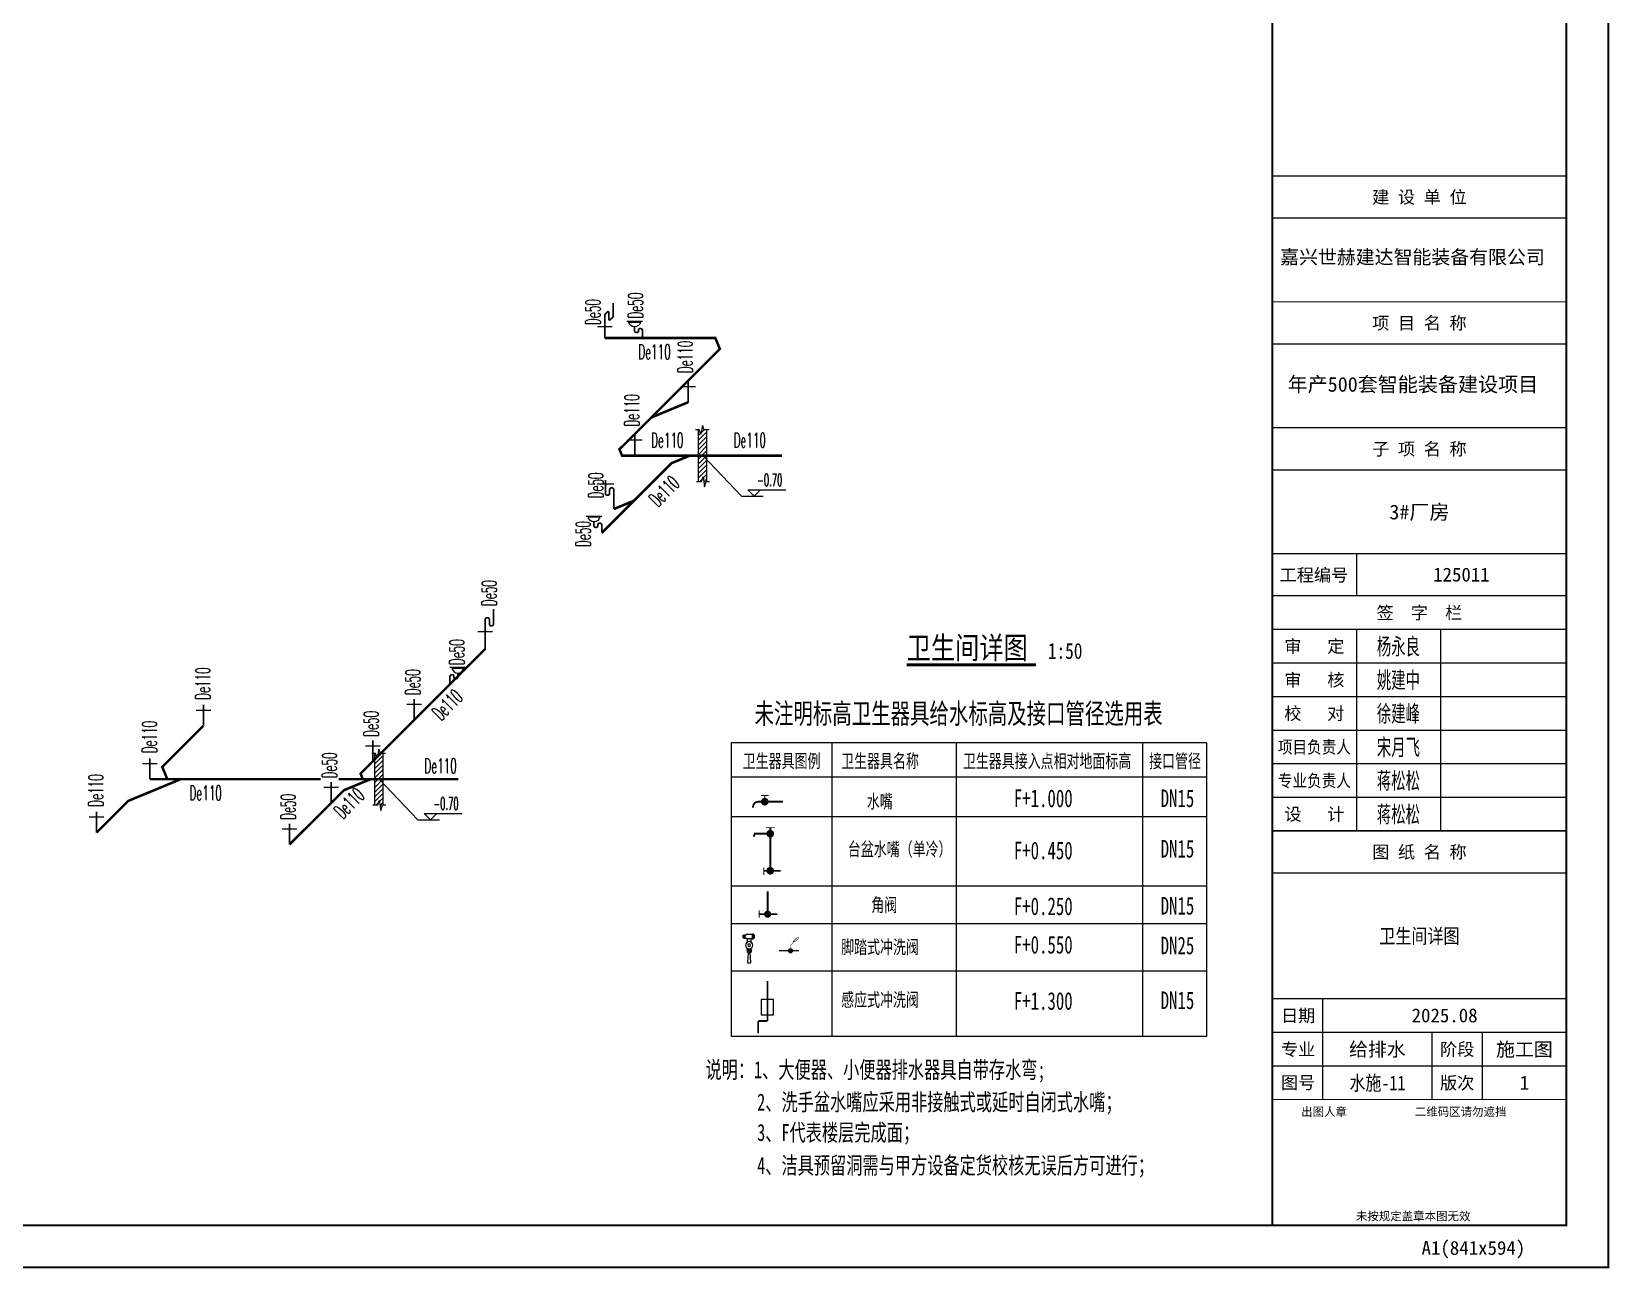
# Model space of a CAD drawing. Extents: x -452079 to 117456, y 3902 to 836955.
# Drawn here: x -304922 to -286136, y 3902 to 18633 of the extents above; entities that cross this region are included whole.
import ezdxf
from ezdxf.enums import TextEntityAlignment as Align

# ---------------------------------------------------------------- set-up
doc = ezdxf.new("R2010")
doc.units = 0
doc.header["$LTSCALE"] = 1000
doc.header["$MEASUREMENT"] = 0
doc.linetypes.add('CONTINOUS', pattern=[0])
doc.linetypes.add('DASH', pattern=[0.35, 0.25, -0.1])
for name, color, linetype in [('0-cxFrame', 155, 'Continuous'), ('gps-污水', 2, 'DASH'), ('PUB_TITLE', 4, 'Continuous'), ('qianming', 155, 'Continuous'), ('SB_ZF污水', 2, 'Continuous'), ('SB_ZF给水', 3, 'Continuous'), ('TWT_ZF文字', 3, 'Continuous'), ('W_DIM', 4, 'Continuous'), ('WZ_ZF污水', 2, 'Continuous'), ('图号层', 4, 'Continuous'), ('图名层', 4, 'Continuous')]:
    doc.layers.add(name, color=color, linetype=linetype)
doc.layers.add('0-cxText', color=131, linetype='Continuous', lineweight=25)
doc.layers.add('Gps-ZF污水', color=2, linetype='DASH', lineweight=60)
doc.styles.add('-宋体', font='', dxfattribs={"width": 0.8})
doc.styles.add('_TCH_DIM', font='SIMPLEX', dxfattribs={"width": 0.75, "bigfont": '@1HZTXT'})
doc.styles.add('_TWT_PIPEDN', font='SIMPLEX', dxfattribs={"width": 0.65, "height": 3.5, "bigfont": 'HZTXT'})
doc.styles.add('BZHZ', font='bzxw', dxfattribs={"width": 0.8, "bigfont": 'bzhz'})
doc.styles.add('cx_biaoti', font='')
doc.styles.add('cx_tuming', font='')
doc.styles.add('cx_tuqian1', font='')
doc.styles.add('HZ', font='SIMPLEX', dxfattribs={"bigfont": 'HZTXT'})
doc.styles.get("Standard").update_dxf_attribs({"font": 'gbenor.shx', "bigfont": 'gbcbig.shx'})
doc.styles.add('ZDBOX', font='', dxfattribs={"width": 0.7})
doc.styles.add('黑体', font='', dxfattribs={"height": 12})
doc.styles.get('-宋体').set_extended_font_data('SimSun')
doc.styles.get('cx_biaoti').set_extended_font_data('SimSun')
doc.styles.get('cx_tuming').set_extended_font_data('SimHei')
doc.styles.get('cx_tuqian1').set_extended_font_data('SimSun')
doc.styles.get('ZDBOX').set_extended_font_data('SimSun')
doc.styles.get('黑体').set_extended_font_data('SimHei')

# ---------------------------------------------------------------- blocks, each defined once
blk = doc.blocks.new('$GS001_1')
at = {"const_width": 30}
blk.add_lwpolyline([(0, 0), (-400, 0, 0.443942), (-486, -95, -1.105826)], format="xyb", dxfattribs=at)
at = {"const_width": 15}
for points in [[(-231, 100), (-359, 100)], [(-296, 0), (-296, 100)]]:
    blk.add_lwpolyline(points, dxfattribs=at)
at = {"const_width": 62.5}
blk.add_lwpolyline([(-265, 0, -1), (-327, 0, -1)], format="xyb", close=True, dxfattribs=at)
at = {"flags": 1}
for tag in ['UNIT', 'WHAT', 'SPEC']:
    blk.add_attdef(tag, (0, 0), '', height=0.0001, dxfattribs=at)
blk = doc.blocks.new('$GS002_1')
for points, const_width in [([(-170, 602), (-420, 602), (-439, 553)], 30), ([(-92, 700), (-242, 700)], 15), ([(-170, 702), (-170, 0)], 30), ([(0, 0), (-273, 0)], 30), ([(-273, 54), (-273, -66)], 15)]:
    blk.add_lwpolyline(points, dxfattribs=dict(const_width=const_width))
at = {"const_width": 62.5}
for points in [[(-139, 602, -1), (-201, 602, -1)], [(-139, 2, -1), (-201, 2, -1)]]:
    blk.add_lwpolyline(points, format="xyb", close=True, dxfattribs=at)
at = {"style": 'HZ', "width": 0.7, "flags": 1}
for tag in ['UNIT', 'WHAT', 'SPEC']:
    blk.add_attdef(tag, (0, 0), '', height=0.0001, dxfattribs=at)
blk = doc.blocks.new('$GS019_1')
at = {"const_width": 30}
for points in [[(0, 0), (0, -650)], [(-150, -650), (-150, -850)], [(0, -650), (-150, -650)]]:
    blk.add_lwpolyline(points, dxfattribs=at)
blk.add_lwpolyline([(-100, -550), (100, -550), (100, -300), (-100, -300)], close=True)
at = {"style": 'HZ', "width": 0.7, "flags": 1}
for tag in ['UNIT', 'WHAT', 'SPEC']:
    blk.add_attdef(tag, (0, 0), '', height=0.001, dxfattribs=at)
blk = doc.blocks.new('$GS010_1')
for points, const_width in [([(-170, 0), (-170, 400)], 30), ([(0, 0), (-320, 0)], 30), ([(-318, -57), (-318, 67)], 15)]:
    blk.add_lwpolyline(points, dxfattribs=dict(const_width=const_width))
at = {"const_width": 62.5}
blk.add_lwpolyline([(-139, 0, 1), (-201, 0, 1)], format="xyb", close=True, dxfattribs=at)
at = {"style": 'HZ', "width": 0.7, "flags": 1}
for tag in ['UNIT', 'WHAT', 'SPEC']:
    blk.add_attdef(tag, (0, 0), '', height=0.001, dxfattribs=at)
blk = doc.blocks.new('A$C7F0C77ED')
at = {"layer": 'SB_ZF给水'}
for p, q in [((19, 242), (19, 202)), ((78, 232), (78, 212)), ((88, 230), (78, 230)), ((88, 214), (78, 214)), ((88, 212), (88, 232)), ((97, 232), (97, 212)), ((58, 108), (28, 108)), ((56, 113), (30, 113)), ((35, 93), (35, 108)), ((51, 93), (51, 108))]:
    blk.add_line(p, q, dxfattribs=at)
blk.add_lwpolyline([(0, 234), (7, 234), (7, 210), (0, 210)], close=True, dxfattribs=at)
for points in [[(97, 232), (88, 232), (88, 237), (78, 237), (78, 232, -0.218412), (68, 239, 0.273832), (64, 242), (19, 242), (19, 244), (9, 244), (9, 200), (19, 200), (19, 202), (30, 202), (30, 177)], [(56, 202, 0.208281), (55, 203, 0.095674), (52, 205, 0.05244), (48, 206, 0.039599), (43, 207, 0.039599), (37, 206, 0.05244), (33, 205, 0.095674), (30, 203, 0.208281), (30, 202, 0.208281)], [(56, 177), (56, 202), (64, 202, 0.273832), (68, 204, -0.218412), (78, 212), (78, 207), (88, 207), (88, 212), (97, 212)], [(30, 124), (30, 113), (27, 113, 0.999931), (27, 108), (28, 108), (28, 93), (58, 93), (58, 108), (58, 108, 0.999931), (58, 113), (56, 113), (56, 124)], [(48, 86), (52, 86), (52, 91), (33, 91), (33, 86), (38, 86), (33, 10, 1), (53, 10), (48, 86)]]:
    blk.add_lwpolyline(points, format="xyb", dxfattribs=at)
blk.add_lwpolyline([(48, 86), (38, 86)], dxfattribs=at)
for radius in [29.7, 11.5]:
    blk.add_circle((43, 150), radius, dxfattribs=at)
blk = doc.blocks.new('自闭阀4')
at = {"layer": 'SB_ZF给水', "color": 3}
for points, const_width in [([(263151, -792788), (263623, -792788)], 30), ([(263508, -792573), (263423, -792658)], 10), ([(263423, -792788), (263423, -792658)], 10), ([(263483, -792573), (263575, -792481)], 15), ([(263533, -792573), (263483, -792573)], 15), ([(263533, -792573), (263625, -792481)], 15), ([(263625, -792481), (263575, -792481)], 15)]:
    blk.add_lwpolyline(points, dxfattribs=dict(at, const_width=const_width))
at = {"layer": 'SB_ZF给水', "color": 3, "const_width": 62.5}
blk.add_lwpolyline([(263452, -792789, 1), (263390, -792789, 1)], format="xyb", close=True, dxfattribs=at)
blk = doc.blocks.new('$TWTSYS$00000558')
at = {"layer": 'SB_ZF污水', "linetype": 'ByBlock'}
blk.add_line((-175, 275), (175, 275), dxfattribs=at)
at = {"layer": 'SB_ZF污水', "linetype": 'ByBlock', "const_width": 40}
for points in [[(200, 839), (200, 510)], [(0, 550), (0, 0)], [(66, 624), (6, 564)], [(100, 450), (100, 610)], [(194, 495), (134, 435)]]:
    blk.add_lwpolyline(points, dxfattribs=at)
for points in [[(6, 564, 0.198912), (0, 550)], [(100, 610, 0.668179), (66, 624)], [(100, 450, 0.668179), (134, 435)], [(194, 495, 0.198912), (200, 510)]]:
    blk.add_lwpolyline(points, format="xyb", dxfattribs=at)
blk = doc.blocks.new('ww')
at = {"layer": 'SB_ZF污水', "linetype": 'ByBlock'}
for p, q in [((374, 400), (0, 400)), ((327, 378), (47, 378))]:
    blk.add_line(p, q, dxfattribs=at)
at = {"layer": 'SB_ZF污水', "linetype": 'ByBlock', "const_width": 40}
for points in [[(45, 227, 0.414214), (0, 182)], [(92, 174, 0.498614), (60, 227)], [(92, 174, 0.414214), (137, 129)], [(142, 129, 0.414214), (187, 174)]]:
    blk.add_lwpolyline(points, format="xyb", dxfattribs=at)
for points in [[(0, 0), (0, 182)], [(60, 227), (45, 227)], [(92, 182), (92, 174)], [(137, 129), (142, 129)], [(187, 264), (187, 174)]]:
    blk.add_lwpolyline(points, dxfattribs=at)
at = {"layer": 'SB_ZF污水', "linetype": 'ByBlock'}
blk.add_arc((187, 407), 143, 192.046, 347.954, dxfattribs=at)
blk = doc.blocks.new('$TWTSYS$00000551')
at = {"layer": 'SB_ZF污水', "linetype": 'ByBlock'}
blk.add_line((0, 593), (400, 593), dxfattribs=at)
at = {"layer": 'SB_ZF污水', "linetype": 'ByBlock', "const_width": 40}
for points in [[(0, 459, -0.414214), (45, 504)], [(55, 504, -0.414214), (100, 459)], [(145, 330, -0.414214), (100, 375)], [(200, 375, -0.414214), (155, 330)]]:
    blk.add_lwpolyline(points, format="xyb", dxfattribs=at)
for points in [[(0, 459), (0, 0)], [(55, 504), (45, 504)], [(100, 375), (100, 459)], [(200, 690), (200, 375)], [(155, 330), (145, 330)]]:
    blk.add_lwpolyline(points, dxfattribs=at)
blk = doc.blocks.new('$TWTSYS$00000482')
at = {"layer": 'SB_ZF污水', "linetype": 'ByBlock'}
blk.add_line((-175, 400), (175, 400), dxfattribs=at)
at = {"layer": 'SB_ZF污水', "linetype": 'ByBlock', "const_width": 40}
for points in [[(-200, 943), (-200, 589)], [(-45, 734), (-55, 734)], [(-155, 544), (-145, 544)], [(-100, 589), (-100, 689)], [(0, 0), (0, 689)]]:
    blk.add_lwpolyline(points, dxfattribs=at)
for points in [[(-55, 734, 0.414214), (-100, 689)], [(0, 689, 0.414214), (-45, 734)], [(-200, 589, 0.414214), (-155, 544)], [(-145, 544, 0.414214), (-100, 589)]]:
    blk.add_lwpolyline(points, format="xyb", dxfattribs=at)
blk = doc.blocks.new('zjcx_lan_qianzi(Dragon)')
for p, q in [((-7000, 4800), (0, 4800)), ((-5000, 4800), (-5000, 0)), ((-3000, 4800), (-3000, 0)), ((-7000, 4000), (0, 4000)), ((-7000, 3200), (0, 3200)), ((-7000, 2400), (0, 2400)), ((-7000, 1600), (0, 1600)), ((-7000, 800), (0, 800))]:
    blk.add_line(p, q)
at = {"const_width": 30}
blk.add_lwpolyline([(-7000, 5600), (0, 5600)], dxfattribs=at)
blk.add_lwpolyline([(-7000, 5600), (0, 5600), (0, 0), (-7000, 0)], close=True, dxfattribs=at)
at = {"style": 'cx_biaoti'}
for s, p in [('签  字  栏', (-3500, 5200)), ('审   定', (-6000, 4400)), ('审   核', (-6000, 3600)), ('校   对', (-6000, 2800)), ('设   计', (-6000, 400))]:
    blk.add_text(s, height=300, dxfattribs=at).set_placement(p, align=Align.MIDDLE)
at = {"style": 'cx_biaoti', "width": 0.85}
for s, p in [('项目负责人', (-6000, 2000)), ('专业负责人', (-6000, 1200))]:
    blk.add_text(s, height=300, dxfattribs=at).set_placement(p, align=Align.MIDDLE)
blk = doc.blocks.new('T-签字(Dragon)')
at = {"layer": '0-cxFrame'}
blk.add_blockref('zjcx_lan_qianzi(Dragon)', (0, 0), dxfattribs=at)
at = {"layer": 'qianming', "style": 'BZHZ', "width": 0.8}
for s, p in [('杨永良', (-4000, 4400)), ('姚建中', (-4000, 3600)), ('徐建峰', (-4000, 2800)), ('宋月飞', (-4000, 2000)), ('蒋松松', (-4000, 1200)), ('蒋松松', (-4000, 400))]:
    blk.add_text(s, height=450, dxfattribs=at).set_placement(p, align=Align.MIDDLE)
blk = doc.blocks.new('zjcx_lan_tuming(Dragon)')
for p, q in [((-7000, 8400), (0, 8400)), ((-5800, 3000), (-5800, 5400)), ((-7000, 4600), (0, 4600)), ((-3200, 3000), (-3200, 4600)), ((-2000, 3000), (-2000, 4600)), ((-7000, 3800), (0, 3800))]:
    blk.add_line(p, q)
at = {"const_width": 30}
for points in [[(-7000, 9400), (0, 9400)], [(-7000, 5400), (0, 5400)], [(-7000, 3000), (0, 3000)], [(-7000, 0), (0, 0)]]:
    blk.add_lwpolyline(points, dxfattribs=at)
blk.add_lwpolyline([(-7000, 9400), (0, 9400), (0, 0), (-7000, 0)], close=True)
at = {"style": 'cx_biaoti'}
for s, p in [('图 纸 名 称', (-3500, 8900)), ('日期', (-6388, 5000)), ('专业', (-6388, 4200)), ('阶段', (-2600, 4200)), ('图号', (-6388, 3400)), ('版次', (-2600, 3400))]:
    blk.add_text(s, height=300, dxfattribs=at).set_placement(p, align=Align.MIDDLE)
for s, p in [('出图人章', (-6316, 2607)), ('二维码区请勿遮挡', (-3609, 2607)), ('未按规定盖章本图无效', (-5013, 120))]:
    blk.add_text(s, height=200, dxfattribs=at).set_placement(p)
blk = doc.blocks.new('T-图签(Dragon)')
blk.add_blockref('zjcx_lan_tuming(Dragon)', (0, 0))
at = {"color": 3, "style": 'cx_biaoti'}
for s, p in [('2025.08', (-2900, 5000)), ('给排水', (-4500, 4200)), ('施工图', (-1000, 4200))]:
    blk.add_text(s, height=330, dxfattribs=at).set_placement(p, align=Align.MIDDLE)
blk = doc.blocks.new('zjcx_lan_xiangmu(Dragon)')
for p, q in [((-7000, 9000), (0, 9000)), ((-7000, 6000), (0, 6000)), ((-7000, 3000), (0, 3000)), ((-5000, 1000), (-5000, 0))]:
    blk.add_line(p, q)
at = {"const_width": 30}
for points in [[(-7000, 10000), (0, 10000)], [(-7000, 7000), (0, 7000)], [(-7000, 7000), (0, 7000)], [(-7000, 4000), (0, 4000)], [(-7000, 4000), (0, 4000)], [(-7000, 1000), (0, 1000)], [(-7000, 0), (0, 0)]]:
    blk.add_lwpolyline(points, dxfattribs=at)
blk.add_lwpolyline([(-7000, 10000), (0, 10000), (0, 0), (-7000, 0)], close=True)
at = {"style": 'cx_biaoti'}
for s, p in [('建 设 单 位', (-3500, 9500)), ('项 目 名 称', (-3500, 6500)), ('子 项 名 称', (-3500, 3500)), ('工程编号', (-6013, 500))]:
    blk.add_text(s, height=300, dxfattribs=at).set_placement(p, align=Align.MIDDLE)
blk = doc.blocks.new('T-项目(Dragon)')
blk.add_blockref('zjcx_lan_xiangmu(Dragon)', (0, 0))
at = {"color": 3, "style": 'cx_tuming'}
for s, height, p in [('嘉兴世赫建达智能装备有限公司', 330, (-6816, 7901)), ('年产500套智能装备建设项目 ', 350, (-6638, 4859))]:
    blk.add_text(s, height=height, dxfattribs=at).set_placement(p)
blk = doc.blocks.new('zjcx_T1(Dragon)')
at = {"layer": '0-cxFrame', "const_width": 50}
blk.add_lwpolyline([(-7000, 0), (0, 0), (0, 57400), (-7000, 57400)], close=True, dxfattribs=at)
at = {"layer": '0-cxFrame'}
for name, p in [('T-项目(Dragon)', (0, 15000)), ('T-签字(Dragon)', (0, 9400)), ('T-图签(Dragon)', (0, 0))]:
    blk.add_blockref(name, p, dxfattribs=at)
blk = doc.blocks.new('TK22.A1 L(Dragon)')
at = {"layer": '0-cxFrame', "color": 7, "const_width": 0.5}
blk.add_lwpolyline([(0, 0), (-841, 0), (-841, 594), (0, 594)], close=True, dxfattribs=at)
at = {"layer": '0-cxFrame', "const_width": 0.5}
for points in [[(-80, 10), (-821, 10), (-821, 584), (-80, 584)], [(-10, 10), (-80, 10), (-80, 584), (-10, 584)]]:
    blk.add_lwpolyline(points, close=True, dxfattribs=at)
at = {"layer": '0-cxFrame', "xscale": 0.01, "yscale": 0.01, "zscale": 0.01}
blk.add_blockref('zjcx_T1(Dragon)', (-10, 10), dxfattribs=at)
at = {"style": '黑体', "flags": 4}
blk.add_attdef('图幅', text='', height=3.3, dxfattribs=at).set_placement((-40, 3), align=Align.RIGHT)
at = {"layer": '0-cxFrame', "style": '黑体'}
blk.add_text('(841x594)', height=3.3, dxfattribs=at).set_placement((-40, 3))
at = {"layer": '0-cxText', "flags": 4}
for tag, height, style, p in [('建设单位', 3.5, 'cx_tuming', (-45, 240)), ('项目名称', 3.5, 'cx_tuming', (-45, 210)), ('子项名称', 3.5, 'cx_tuming', (-45, 180)), ('工程编号', 3.3, 'cx_tuqian1', (-35, 165)), ('图名1', 3.5, 'cx_tuming', (-45, 87)), ('图名2', 3.5, 'cx_tuming', (-45, 79)), ('图名3', 3.5, 'cx_tuming', (-45, 71)), ('出图日期', 3.3, 'cx_tuqian1', (-39, 60)), ('专业', 3.3, 'cx_tuqian1', (-55, 52)), ('图号', 3.3, 'cx_tuqian1', (-55, 44)), ('版次', 3.3, 'cx_tuqian1', (-20, 44))]:
    blk.add_attdef(tag, text='', height=height, dxfattribs=dict(at, style=style)).set_placement(p, align=Align.MIDDLE)

msp = doc.modelspace()

# ---------------------------------------------------------------- hatches: boundary and pattern name
at = {"layer": 'Gps-ZF污水'}
for points in [[(-296780.97, 14982.7), (-296767.11, 14988.44), (-296770.94, 14997.7)], [(-296780.97, 14982.7), (-296780.97, 14997.7), (-296770.94, 14997.7)], [(-296727.32, 14853.18), (-296713.46, 14858.92), (-296709.63, 14849.66)], [(-296727.32, 14853.18), (-296716.71, 14842.58), (-296709.63, 14849.66)], [(-297922.8, 13657.7), (-297933.41, 13668.31), (-297940.49, 13661.22)], [(-297922.8, 13657.7), (-297936.66, 13651.96), (-297940.49, 13661.22)], [(-297891.76, 13582.75), (-297905.61, 13577.01), (-297901.78, 13567.75)], [(-297891.76, 13582.75), (-297891.76, 13567.75), (-297901.78, 13567.75)], [(-297303.93, 13492.26), (-297314.53, 13502.87), (-297312.42, 13504.98)], [(-297303.93, 13492.26), (-297309.67, 13506.12), (-297312.42, 13504.98)], [(-303366.18, 9875), (-303376.79, 9885.6), (-303383.88, 9878.52)], [(-303366.18, 9875), (-303380.04, 9869.26), (-303383.88, 9878.52)], [(-301005.11, 9796.07), (-301015.72, 9806.67), (-301022.8, 9799.59)], [(-301005.11, 9796.07), (-301018.97, 9790.33), (-301022.8, 9799.59)], [(-301203.42, 9597.76), (-301214.02, 9608.37), (-301211.91, 9610.48)], [(-301203.42, 9597.76), (-301209.16, 9611.62), (-301211.91, 9610.48)], [(-303770.54, 9470.64), (-303781.14, 9481.25), (-303779.03, 9483.36)], [(-303770.54, 9470.64), (-303776.28, 9484.5), (-303779.03, 9483.36)]]:
    msp.add_hatch(color=256, dxfattribs=at).paths.add_polyline_path(points)
at = {"layer": 'TWT_ZF文字', "linetype": 'CONTINOUS'}
h = msp.add_hatch(dxfattribs=at)
h.set_pattern_fill('ANSI31', color=252, scale=25)
h.set_pattern_definition([(45, (-792760.47, -76778.774), (-28.0633004, 28.0633004), [])])
h.paths.add_polyline_path([(-296927.89, 13328.69), (-296909.38, 13209.91), (-296890.75, 13276.19), (-296881.32, 13276.19), (-296881.32, 13889.31), (-296915.63, 13889.31), (-296934.74, 13941.81), (-296953.26, 13836.81), (-296971.88, 13889.31), (-296981.32, 13889.31), (-296981.32, 13276.19), (-296947, 13276.19)])
h = msp.add_hatch(dxfattribs=at)
h.set_pattern_fill('ANSI31', color=252, scale=25)
h.set_pattern_definition([(45, (-796614.33, -80632.634), (-28.0633004, 28.0633004), [])])
h.paths.add_polyline_path([(-300781.75, 9474.83), (-300763.24, 9356.05), (-300744.61, 9422.33), (-300735.18, 9422.33), (-300735.18, 10035.45), (-300769.49, 10035.45), (-300788.6, 10087.95), (-300807.12, 9982.95), (-300825.74, 10035.45), (-300835.18, 10035.45), (-300835.18, 9422.33), (-300800.86, 9422.33)])

# ---------------------------------------------------------------- linework, layer by layer
at = {"layer": 'Gps-ZF污水', "const_width": 30}
for points in [[(-298098.48, 14982.7), (-296780.97, 14982.7)], [(-296727.32, 14853.18), (-297544.08, 14036.42)], [(-296780.97, 14982.7), (-296727.32, 14853.18)], [(-297102.94, 14219.15), (-297544.08, 14036.42)], [(-297544.08, 14036.42), (-297922.8, 13657.7)], [(-297891.76, 13582.75), (-297922.8, 13657.7)], [(-297085.47, 13582.75), (-297891.76, 13582.75)], [(-297303.93, 13492.26), (-297085.47, 13582.75)], [(-297085.47, 13582.75), (-295987.45, 13582.75)], [(-297750.98, 13045.21), (-297303.93, 13492.26)], [(-298132.8, 12663.39), (-297750.98, 13045.21)], [(-297989.94, 12946.23), (-297750.98, 13045.21)], [(-299516.65, 11284.53), (-301005.11, 9796.07)], [(-302875.89, 10365.29), (-303366.18, 9875)], [(-303366.18, 9875), (-303305.66, 9728.89)], [(-301005.11, 9796.07), (-300977.29, 9728.89)], [(-303770.54, 9470.64), (-303147.06, 9728.89)], [(-303512.29, 9728.89), (-303305.66, 9728.89)], [(-303305.66, 9728.89), (-303147.06, 9728.89)], [(-303147.06, 9728.89), (-301478.25, 9728.89)], [(-301203.42, 9597.76), (-301850.1, 8951.07)], [(-301263.91, 9728.89), (-300977.29, 9728.89)], [(-300886.84, 9728.89), (-301203.42, 9597.76)], [(-300977.29, 9728.89), (-300886.84, 9728.89)], [(-300886.84, 9728.89), (-299841.31, 9728.89)], [(-304148.68, 9092.5), (-303770.54, 9470.64)]]:
    msp.add_lwpolyline(points, dxfattribs=at)
at = {"layer": 'PUB_TITLE', "color": 20, "const_width": 35}
msp.add_lwpolyline([(-294503.72, 11091.98), (-292961.65, 11091.98)], dxfattribs=at)
at = {"layer": 'SB_ZF污水'}
for p, q in [((-297190.44, 14406.47, 0), (-297015.44, 14406.47, 0)), ((-297826.83, 13770.08, 0), (-297651.83, 13770.08, 0)), ((-302963.39, 10552.61, 0), (-302788.39, 10552.61, 0)), ((-300452.68, 10623.32), (-300277.68, 10623.32)), ((-300947.65, 10128.35), (-300772.65, 10128.35)), ((-303599.79, 9916.22, 0), (-303424.79, 9916.22, 0)), ((-301442.63, 9633.37), (-301267.63, 9633.37)), ((-304236.18, 9279.82, 0), (-304061.18, 9279.82, 0)), ((-301937.6, 9138.4), (-301762.6, 9138.4))]:
    msp.add_line(p, q, dxfattribs=at)
at = {"layer": 'SB_ZF污水', "linetype": 'Continuous', "const_width": 20, "elevation": 0}
for points in [[(-297102.94, 14219.15), (-297102.94, 14469.15)], [(-297739.33, 13582.75), (-297739.33, 13832.75)], [(-302875.89, 10365.29), (-302875.89, 10615.29)], [(-303512.29, 9728.89), (-303512.29, 9978.89)], [(-304148.68, 9092.5), (-304148.68, 9342.5)]]:
    msp.add_lwpolyline(points, dxfattribs=at)
at = {"layer": 'SB_ZF污水', "linetype": 'Continuous', "const_width": 20}
for points in [[(-300365.18, 10436), (-300365.18, 10686)], [(-300860.15, 9941.02), (-300860.15, 10191.02)], [(-301355.13, 9446.05), (-301355.13, 9696.05)], [(-301850.1, 8951.07), (-301850.1, 9201.07)]]:
    msp.add_lwpolyline(points, dxfattribs=at)
at = {"layer": 'TWT_ZF文字', "color": 252, "linetype": 'CONTINOUS'}
for p, q in [((-296981.32, 13276.19, 0), (-296981.32, 13889.31)), ((-300835.18, 9422.33, 0), (-300835.18, 10035.45))]:
    msp.add_line(p, q, dxfattribs=at)
at = {"layer": 'TWT_ZF文字', "color": 2, "linetype": 'CONTINOUS'}
for p, q in [((-296470.97, 13099.72), (-296928.37, 13582.75)), ((-296393.01, 13174.72), (-295941.81, 13174.72)), ((-296318.01, 13099.72), (-296393.01, 13174.72)), ((-296318.01, 13099.72), (-296243.01, 13174.72)), ((-296470.97, 13099.72), (-296210.26, 13099.72)), ((-300324.83, 9245.86), (-300782.23, 9728.89)), ((-300324.83, 9245.86), (-300064.12, 9245.86)), ((-300246.87, 9320.86), (-299795.67, 9320.86)), ((-300171.87, 9245.86), (-300246.87, 9320.86)), ((-300171.87, 9245.86), (-300096.87, 9320.86))]:
    msp.add_line(p, q, dxfattribs=at)
at = {"layer": 'TWT_ZF文字', "color": 252, "linetype": 'CONTINOUS', "elevation": 0}
for points in [[(-296855.55, 13889.31), (-296915.63, 13889.31), (-296934.74, 13941.81), (-296953.26, 13836.81), (-296971.88, 13889.31), (-297018.93, 13889.31)], [(-296855.55, 13889.31), (-296915.63, 13889.31), (-296934.74, 13941.81), (-296953.26, 13836.81), (-296971.88, 13889.31), (-297018.93, 13889.31)], [(-297007.08, 13276.19), (-296947, 13276.19), (-296927.89, 13328.69), (-296909.38, 13209.91), (-296890.75, 13276.19), (-296849.23, 13276.19)], [(-300709.41, 10035.45), (-300769.49, 10035.45), (-300788.6, 10087.95), (-300807.12, 9982.95), (-300825.74, 10035.45), (-300872.79, 10035.45)], [(-300709.41, 10035.45), (-300769.49, 10035.45), (-300788.6, 10087.95), (-300807.12, 9982.95), (-300825.74, 10035.45), (-300872.79, 10035.45)], [(-300860.94, 9422.33), (-300800.86, 9422.33), (-300781.75, 9474.83), (-300763.24, 9356.05), (-300744.61, 9422.33), (-300703.09, 9422.33)]]:
    msp.add_lwpolyline(points, dxfattribs=at)
at = {"layer": 'TWT_ZF文字', "color": 252, "linetype": 'CONTINOUS'}
for points in [[(-296881.32, 13276.19), (-296881.32, 13889.31)], [(-300735.18, 9422.33), (-300735.18, 10035.45)]]:
    msp.add_lwpolyline(points, dxfattribs=at)
at = {"layer": 'W_DIM', "color": 4}
for p, q in [((-296594.13, 10161.7), (-296594.13, 6663.09)), ((-290932.92, 10161.7), (-296594.13, 10161.7)), ((-295393.17, 10161.7), (-295393.17, 6663.09)), ((-293914.11, 10161.7), (-293914.11, 6663.09)), ((-291696.49, 10161.7), (-291696.49, 6663.09)), ((-290932.92, 10161.7), (-290932.92, 6663.09)), ((-290932.92, 9751.95), (-296594.13, 9751.95)), ((-290932.92, 9280.34), (-296594.13, 9280.34)), ((-290932.92, 8453.26), (-296594.13, 8453.26)), ((-290932.92, 8006.12), (-296594.13, 8006.12)), ((-290932.92, 7442.75), (-296594.13, 7442.75)), ((-290932.92, 6663.09), (-296594.13, 6663.09))]:
    msp.add_line(p, q, dxfattribs=at)

# ---------------------------------------------------------------- block references
at = {"layer": '0-cxFrame'}
ref = msp.add_blockref('TK22.A1 L(Dragon)', (-286148.56, 3914.62), dxfattribs=dict(at, xscale=50, yscale=50, zscale=50))
ref.add_attrib('子项名称', '3#厂房', dxfattribs={"layer": '0-cxText', "height": 175, "style": 'cx_tuming'}).set_placement((-288398.56, 12914.62), align=Align.MIDDLE)
ref.add_attrib('工程编号', '125011', dxfattribs={"layer": '0-cxText', "height": 165, "style": 'cx_tuqian1'}).set_placement((-287898.56, 12164.62), align=Align.MIDDLE)
ref.add_attrib('版次', '1', dxfattribs={"layer": '0-cxText', "height": 165, "style": 'cx_tuqian1'}).set_placement((-287148.56, 6114.62), align=Align.MIDDLE)
ref.add_attrib('图幅', 'A1', dxfattribs={"layer": '0', "height": 165, "style": '黑体'}).set_placement((-288148.56, 4064.62), align=Align.RIGHT)
at = {"layer": 'gps-污水', "xscale": 0.5, "yscale": 0.5, "zscale": 0.5}
msp.add_blockref('自闭阀4', (-427597.29, 404080.1), dxfattribs=at)
at = {"layer": 'SB_ZF污水', "yscale": 0.5, "zscale": 0.5}
for name, p, xscale in [('$TWTSYS$00000558', (-298098.48, 14982.7), 0.5), ('ww', (-297648.54, 14982.87), -0.5), ('$TWTSYS$00000551', (-297989.94, 12946.23), -0.5), ('ww', (-298132.86, 12663.56), -0.5), ('$TWTSYS$00000482', (-299521.69, 11284.35), -0.5), ('ww', (-299940.91, 10860.26), 0.5)]:
    msp.add_blockref(name, p, dxfattribs=dict(at, xscale=xscale))
at = {"layer": 'SB_ZF给水'}
for name, p, xscale, yscale, zscale in [('$GS001_1', (-295974.79, 9460.81), 0.7351344000000001, 0.7351344000000001, 0.7351344000000001), ('$GS002_1', (-296002.4, 8637.26), 0.7351344000000001, 0.7351344000000001, 0.7351344000000001), ('$GS010_1', (-296042.16, 8120.48), 0.6826248, 0.6826248, 0.6826248), ('A$C7F0C77ED', (-296316.04, 7535.57, -1440), -1.44, 1.44, 1.44), ('$GS019_1', (-296160.61, 7327.57), 0.7351344000000001, 0.7351344000000001, 0.7351344000000001)]:
    msp.add_blockref(name, p, dxfattribs=dict(at, xscale=xscale, yscale=yscale, zscale=zscale))

# ---------------------------------------------------------------- texts
at = {"layer": 'PUB_TITLE', "color": 7, "style": '-宋体', "width": 0.8}
for s, height, p in [('卫生间详图', 264.346, (-294503.72, 11161.98)), ('1:50', 188.819, (-292821.65, 11161.98))]:
    msp.add_text(s, height=height, dxfattribs=at).set_placement(p)
at = {"layer": 'TWT_ZF文字', "color": 2, "linetype": 'CONTINOUS', "style": '_TCH_DIM', "width": 0.494118}
for p in [(-296285.48, 13218.96), (-300139.34, 9365.1)]:
    msp.add_text('-0.70', height=148.75, dxfattribs=at).set_placement(p)
at = {"layer": 'W_DIM', "style": 'ZDBOX', "width": 0.7}
for s, height, p in [('未注明标高卫生器具给水标高及接口管径选用表', 242.352, (-296314.51, 10390.54)), ('卫生器具图例', 161.568, (-296454.59, 9865.21)), ('卫生器具名称', 161.568, (-295282.82, 9865.21)), ('卫生器具接入点相对地面标高', 161.568, (-293833.96, 9865.21)), ('接口管径', 161.568, (-291616.34, 9865.21)), ('F+1.000', 210.038, (-293227.12, 9396.52)), ('DN15', 210.038, (-291478.94, 9396.52)), ('水嘴', 161.568, (-294977.28, 9383.75)), ('台盆水嘴（单冷）', 161.568, (-295203.54, 8815.15)), ('F+0.450', 210.038, (-293227.12, 8775.3)), ('DN15', 210.038, (-291478.94, 8795.98)), ('角阀', 161.568, (-294923.63, 8150.9)), ('F+0.250', 210.038, (-293227.12, 8111.05)), ('DN15', 210.038, (-291478.94, 8116.91)), ('脚踏式冲洗阀', 161.568, (-295282.82, 7650.33)), ('F+0.550', 210.038, (-293227.12, 7653.14)), ('DN25', 210.038, (-291478.94, 7643.51)), ('感应式冲洗阀', 161.568, (-295282.82, 7022.33)), ('F+1.300', 210.038, (-293227.12, 6983.11)), ('DN15', 210.038, (-291478.94, 6990.62)), ('说明：1、大便器、小便器排水器具自带存水弯;', 201.96, (-296898.83, 6168.32)), ('2、洗手盆水嘴应采用非接触式或延时自闭式水嘴；', 201.96, (-296283.11, 5783.05)), ('3、F代表楼层完成面；', 201.96, (-296283.11, 5420.55)), ('4、洁具预留洞需与甲方设备定货校核无误后方可进行；', 201.96, (-296283.11, 5028.61))]:
    msp.add_text(s, height=height, dxfattribs=at).set_placement(p)
at = {"layer": 'WZ_ZF污水', "linetype": 'ByBlock', "style": '_TWT_PIPEDN', "width": 0.52}
for s, rotation, p in [('De50', 90, (-298150.11, 15138.91)), ('De50', 90, (-297643.07, 15215.56)), ('De110', 90, (-297052.2, 14565.23)), ('De110', 90, (-297688.6, 13928.84)), ('De50', 90, (-298116.92, 13074.4)), ('De110', 45, (-297464.73, 12961.68)), ('De50', 90, (-298266.1, 12495.47)), ('De50', 90, (-299388.15, 11791.97)), ('De50', 90, (-299770.19, 11087.68)), ('De110', 90, (-302794.94, 10674.78)), ('De50', 90, (-300296.13, 10730.15)), ('De110', 45, (-300045.67, 10415.47)), ('De50', 90, (-300791.11, 10235.18)), ('De110', 90, (-303431.33, 10038.39)), ('De50', 90, (-301286.08, 9740.2)), ('De110', 90, (-304067.73, 9401.99)), ('De110', 45, (-301215.43, 9245.71)), ('De50', 90, (-301781.06, 9245.23))]:
    msp.add_text(s, height=175, rotation=rotation, dxfattribs=at).set_placement(p)
for p in [(-297699.21, 14731.79), (-297546.15, 13679.37), (-296565.03, 13679.37), (-300246.38, 9801.7), (-303042.82, 9477.99)]:
    msp.add_text('De110', height=175, dxfattribs=at).set_placement(p)
at = {"layer": '图号层', "color": 1, "style": '-宋体', "width": 0.8}
msp.add_text('水施-11', height=175, dxfattribs=at).set_placement((-288898.56, 6114.62), align=Align.MIDDLE)
at = {"layer": '图名层', "color": 6, "style": '-宋体', "width": 0.8}
msp.add_text('卫生间详图', height=175, dxfattribs=at).set_placement((-288398.56, 7864.67), align=Align.MIDDLE)

doc.saveas('drawing.dxf')
